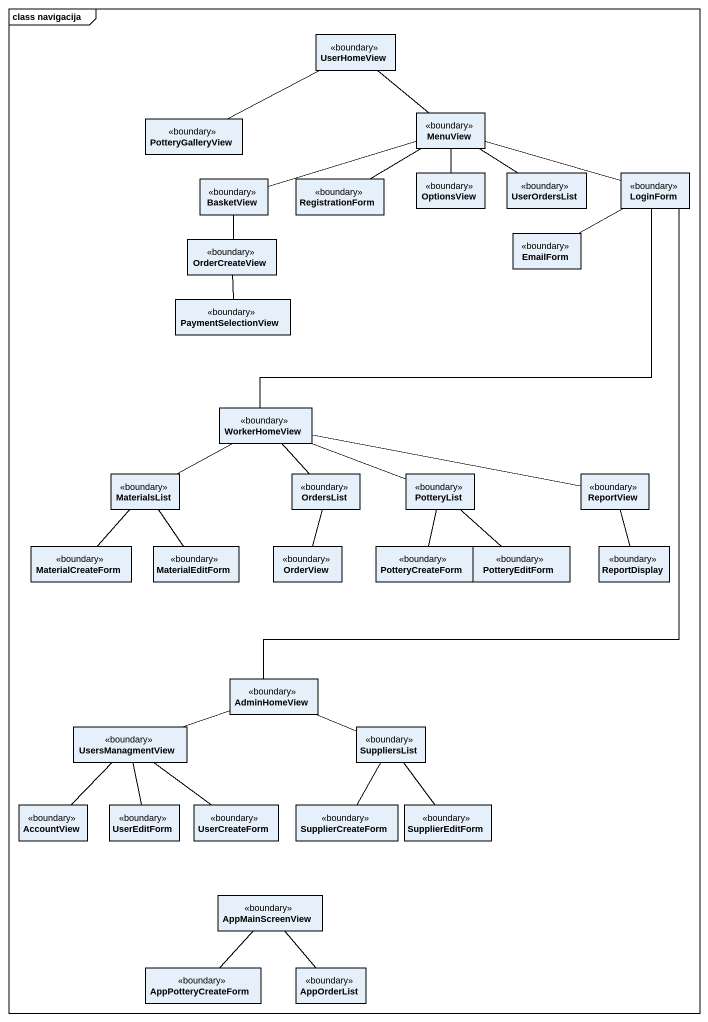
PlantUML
@startuml
mainframe class navigacija
hide circle
hide empty members
class UserHomeView <<boundary>>
class PotteryGalleryView <<boundary>>
class MenuView <<boundary>>
class BasketView <<boundary>>
class RegistrationForm <<boundary>>
class OptionsView <<boundary>>
class UserOrdersList <<boundary>>
class LoginForm <<boundary>>
class OrderCreateView <<boundary>>
class EmailForm <<boundary>>
class PaymentSelectionView <<boundary>>
class WorkerHomeView <<boundary>>
class MaterialsList <<boundary>>
class OrdersList <<boundary>>
class PotteryList <<boundary>>
class ReportView <<boundary>>
class MaterialCreateForm <<boundary>>
class MaterialEditForm <<boundary>>
class OrderView <<boundary>>
class PotteryCreateForm <<boundary>>
class PotteryEditForm <<boundary>>
class ReportDisplay <<boundary>>
class AdminHomeView <<boundary>>
class UsersManagmentView <<boundary>>
class SuppliersList <<boundary>>
class AccountView <<boundary>>
class UserEditForm <<boundary>>
class UserCreateForm <<boundary>>
class SupplierCreateForm <<boundary>>
class SupplierEditForm <<boundary>>
class AppMainScreenView <<boundary>>
class AppPotteryCreateForm <<boundary>>
class AppOrderList <<boundary>>
UserHomeView -left- PotteryGalleryView
UserHomeView -- MenuView
MenuView -- OptionsView
MenuView -- UserOrdersList
MenuView -right- LoginForm
BasketView -right- MenuView
BasketView -- OrderCreateView
RegistrationForm -right- MenuView
LoginForm -left- EmailForm
LoginForm -- WorkerHomeView
LoginForm -- AdminHomeView
OrderCreateView -- PaymentSelectionView
WorkerHomeView -left- MaterialsList
WorkerHomeView -- OrdersList
WorkerHomeView -right- PotteryList
WorkerHomeView -right- ReportView
MaterialsList -- MaterialCreateForm
MaterialsList -- MaterialEditForm
OrdersList -- OrderView
PotteryList -- PotteryCreateForm
PotteryList -- PotteryEditForm
ReportView -- ReportDisplay
AdminHomeView -left- UsersManagmentView
AdminHomeView -right- SuppliersList
UsersManagmentView -- AccountView
UsersManagmentView -- UserEditForm
UsersManagmentView -- UserCreateForm
SuppliersList -- SupplierCreateForm
SuppliersList -- SupplierEditForm
AppMainScreenView -- AppPotteryCreateForm
AppMainScreenView -- AppOrderList
@enduml
